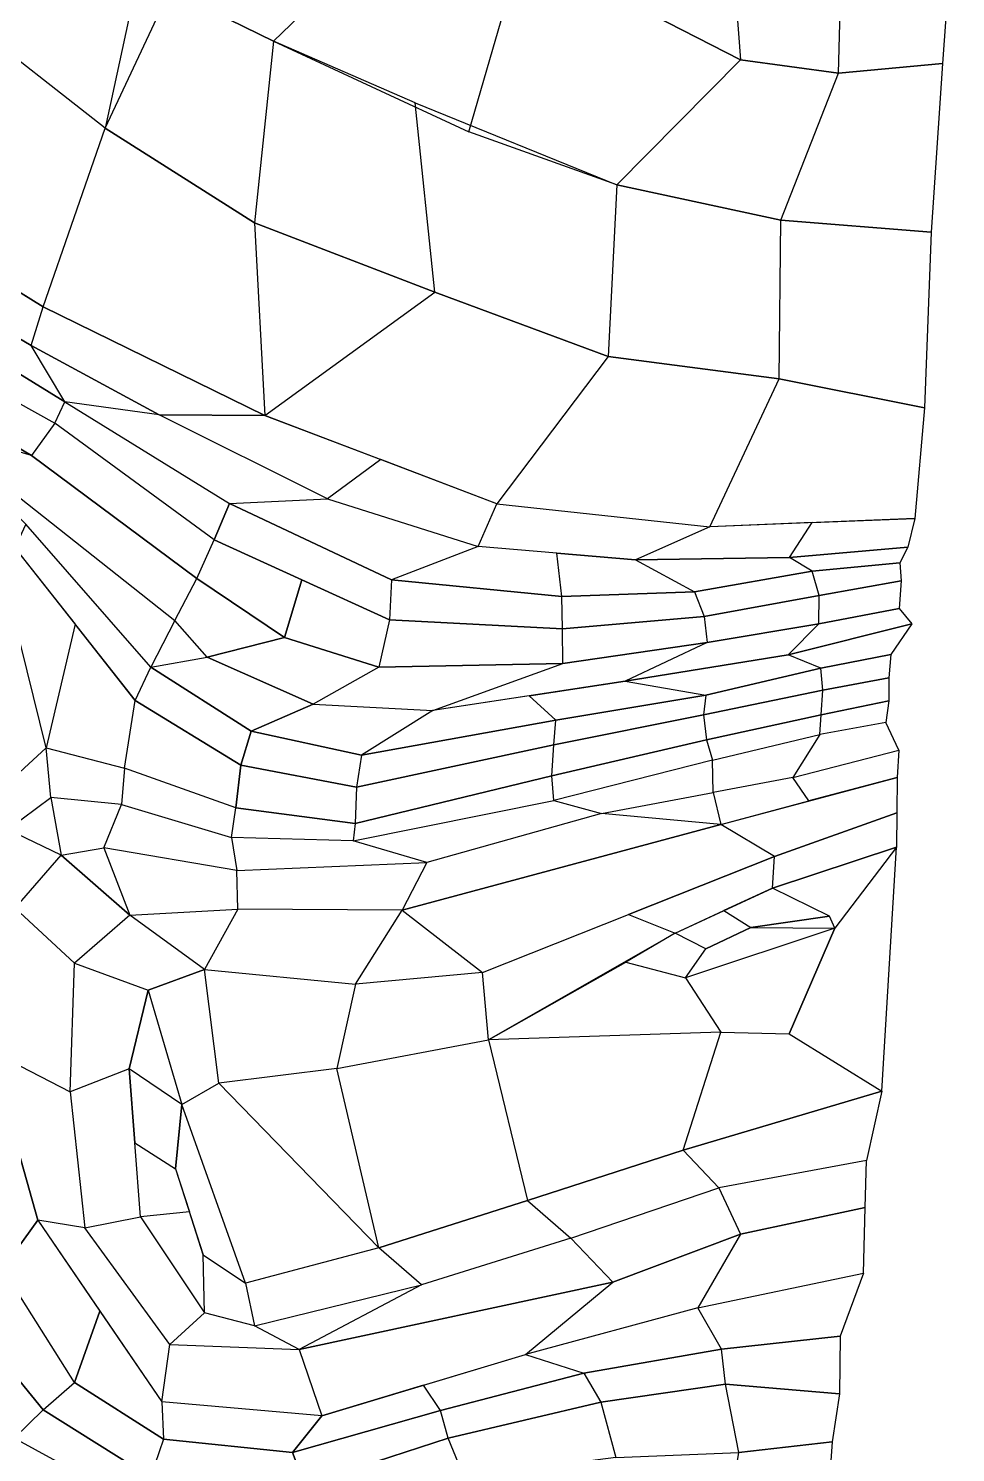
# Model space of a CAD drawing. Extents: x -3020 to 1573, y -2209 to 1232.
# Drawn here: x 651 to 1535, y -1059 to 300 of the extents above; entities that cross this region are included whole.
import ezdxf

# ---------------------------------------------------------------- set-up
doc = ezdxf.new("R2010")
doc.units = 0
doc.header["$MEASUREMENT"] = 0
doc.layers.add('LAND', color=8, linetype='CONTINUOUS')

msp = doc.modelspace()

# ---------------------------------------------------------------- linework, layer by layer
at = {"layer": 'LAND', "linetype": 'CONTINUOUS'}
for points in [[(1313.9, 483.9, -318), (1330.1, 270.2, -258), (1121.9, 376.9, -258), (1200.8, 523.9, -318)], [(1423.5, 257.4, -258), (1428.7, 447.3, -318), (1313.9, 483.9, -318), (1330.1, 270.2, -258)], [(1018, 416.6, -258), (884.6, 287.7, -198), (785.6, 336.6, -198), (898, 460.3, -258)], [(1535.2, 438, -318), (1522.7, 266.6, -258), (1423.5, 257.4, -258), (1428.7, 447.3, -318)], [(589.8, 309.8, -138), (662.7, 411, -198), (760, 371.6, -198), (723.9, 204.9, -138)], [(1070.8, 201.3, -198), (1121.9, 376.9, -258), (1018, 416.6, -258), (884.6, 287.7, -198)], [(760, 371.6, -198), (723.9, 204.9, -138), (723.9, 204.9, -138), (785.6, 336.6, -198)], [(1330.1, 270.2, -258), (1212, 150.7, -198), (1070.8, 201.3, -198), (1121.9, 376.9, -258)], [(723.9, 204.9, -138), (785.6, 336.6, -198), (884.6, 287.7, -198), (866.4, 114.6, -138)], [(664.8, 34.3, -78), (723.9, 204.9, -138), (589.8, 309.8, -138), (442.1, 172.5, -78)], [(884.6, 287.7, -198), (866.4, 114.6, -138), (1038.6, 48.3, -138), (1019.8, 228.9, -198)], [(1368.6, 117.2, -198), (1423.5, 257.4, -258), (1330.1, 270.2, -258), (1212, 150.7, -198)], [(1522.7, 266.6, -258), (1511.9, 105.5, -198), (1368.6, 117.2, -198), (1423.5, 257.4, -258)], [(1038.6, 48.3, -138), (1019.8, 228.9, -198), (1212, 150.7, -198), (1203.8, -13, -138)], [(866.4, 114.6, -138), (876.2, -69.3, -78), (664.8, 34.3, -78), (723.9, 204.9, -138)], [(1212, 150.7, -198), (1203.8, -13, -138), (1366.9, -34.3, -138), (1368.6, 117.2, -198)], [(876.2, -69.3, -78), (1038.6, 48.3, -138), (866.4, 114.6, -138), (876.2, -69.3, -78)], [(1366.9, -34.3, -138), (1368.6, 117.2, -198), (1511.9, 105.5, -198), (1505.5, -62, -138)], [(653.5, -2.4, -66), (664.8, 34.3, -78), (553.5, 103.4, -78), (517.2, 77.7, -66)], [(517.2, 77.7, -66), (514.2, 49.5, -54), (685.6, -56.3, -54), (653.5, -2.4, -66)], [(676.1, -76.6, -42), (685.6, -56.3, -54), (514.2, 49.5, -54), (496.1, 23.5, -42)], [(1203.8, -13, -138), (1097.7, -153.5, -78), (876.2, -69.3, -78), (1038.6, 48.3, -138)], [(876.2, -69.3, -78), (775.4, -68.7, -66), (653.5, -2.4, -66), (664.8, 34.3, -78)], [(481, -5.6, -30), (496.1, 23.5, -42), (676.1, -76.6, -42), (653.7, -107.3, -30)], [(653.7, -107.3, -30), (554.7, -78.4, -18), (412.3, -5.6, -18), (481, -5.6, -30)], [(685.6, -56.3, -54), (653.5, -2.4, -66), (775.4, -68.7, -66), (685.6, -56.3, -54)], [(1300.8, -175.6, -78), (1366.9, -34.3, -138), (1203.8, -13, -138), (1097.7, -153.5, -78)], [(1505.5, -62, -138), (1496.5, -167.5, -78), (1300.8, -175.6, -78), (1366.9, -34.3, -138)], [(842.7, -153.1, -54), (828.1, -188, -42), (676.1, -76.6, -42), (685.6, -56.3, -54)], [(775.4, -68.7, -66), (685.6, -56.3, -54), (842.7, -153.1, -54), (936.2, -148.9, -66)], [(790.5, -265, -18), (767.7, -309.4, -6), (648.2, -172.9, -6), (554.7, -78.4, -18)], [(790.5, -265, -18), (811.4, -224.8, -30), (653.7, -107.3, -30), (554.7, -78.4, -18)], [(676.1, -76.6, -42), (653.7, -107.3, -30), (811.4, -224.8, -30), (828.1, -188, -42)], [(987, -111.4, -78), (936.2, -148.9, -66), (775.4, -68.7, -66), (876.2, -69.3, -78)], [(1079.8, -194.1, -66), (1097.7, -153.5, -78), (987, -111.4, -78), (936.2, -148.9, -66)], [(1079.8, -194.1, -66), (997.1, -226.1, -54), (842.7, -153.1, -54), (936.2, -148.9, -66)], [(997.1, -226.1, -54), (995.3, -264.3, -42), (828.1, -188, -42), (842.7, -153.1, -54)], [(1300.8, -175.6, -78), (1229.8, -207, -66), (1079.8, -194.1, -66), (1097.7, -153.5, -78)], [(752.7, -341.1, 6), (767.7, -309.4, -6), (648.2, -172.9, -6), (637.8, -195.6, 6)], [(1376.8, -204.7, -66), (1398.6, -171.5, -78), (1300.8, -175.6, -78), (1229.8, -207, -66)], [(1496.5, -167.5, -78), (1489.6, -194.9, -66), (1376.8, -204.7, -66), (1398.6, -171.5, -78)], [(811.4, -224.8, -30), (828.1, -188, -42), (911.7, -226.1, -42), (895, -281, -30)], [(695.3, -268.4, 6), (667.6, -386.2, 18), (625.1, -213.7, 15), (637.8, -195.6, 6)], [(1159.6, -241.9, -54), (1154.8, -200.6, -66), (1079.8, -194.1, -66), (997.1, -226.1, -54)], [(1229.8, -207, -66), (1286.2, -237.6, -54), (1159.6, -241.9, -54), (1154.8, -200.6, -66)], [(1489.6, -194.9, -66), (1482.1, -209.7, -54), (1398.5, -217.8, -54), (1376.8, -204.7, -66)], [(625.1, -213.7, 15), (586.4, -368.9, 18), (608.6, -440.6, 18), (667.6, -386.2, 18)], [(1398.5, -217.8, -54), (1376.8, -204.7, -66), (1229.8, -207, -66), (1286.2, -237.6, -54)], [(1482.1, -209.7, -54), (1483.3, -226.9, -42), (1405.3, -241, -42), (1398.5, -217.8, -54)], [(895, -281, -30), (821.4, -299.8, -18), (790.5, -265, -18), (811.4, -224.8, -30)], [(995.3, -264.3, -42), (985, -309.3, -30), (895, -281, -30), (911.7, -226.1, -42)], [(1160.2, -272.8, -42), (1159.6, -241.9, -54), (997.1, -226.1, -54), (995.3, -264.3, -42)], [(1405.3, -241, -42), (1398.5, -217.8, -54), (1286.2, -237.6, -54), (1295.6, -260.9, -42)], [(1483.3, -226.9, -42), (1481.4, -253.4, -30), (1404.8, -268, -30), (1405.3, -241, -42)], [(1286.2, -237.6, -54), (1295.6, -260.9, -42), (1160.2, -272.8, -42), (1159.6, -241.9, -54)], [(1404.8, -268, -30), (1405.3, -241, -42), (1295.6, -260.9, -42), (1298.4, -285.8, -30)], [(1481.4, -253.4, -30), (1493.5, -268, -18), (1375.6, -297.5, -18), (1404.8, -268, -30)], [(742.3, -405.6, 18), (752.7, -341.1, 6), (695.3, -268.4, 6), (667.6, -386.2, 18)], [(767.7, -309.4, -6), (821.4, -299.8, -18), (790.5, -265, -18), (767.7, -309.4, -6)], [(1160.5, -306, -30), (1160.2, -272.8, -42), (995.3, -264.3, -42), (985, -309.3, -30)], [(1295.6, -260.9, -42), (1298.4, -285.8, -30), (1160.5, -306, -30), (1160.2, -272.8, -42)], [(1375.6, -297.5, -18), (1404.8, -268, -30), (1298.4, -285.8, -30), (1220.2, -322.6, -18)], [(1493.5, -268, -18), (1473.6, -297.2, -6), (1406.7, -310.2, -6), (1375.6, -297.5, -18)], [(985, -309.3, -30), (922.4, -344.7, -18), (821.4, -299.8, -18), (895, -281, -30)], [(1298.4, -285.8, -30), (1220.2, -322.6, -18), (1036.7, -350.7, -18), (1160.5, -306, -30)], [(1406.7, -310.2, -6), (1375.6, -297.5, -18), (1220.2, -322.6, -18), (1297.1, -336, -6)], [(1473.6, -297.2, -6), (1471.5, -319.5, 6), (1408.7, -331.3, 6), (1406.7, -310.2, -6)], [(863.4, -370.4, -6), (853.3, -402.8, 6), (752.7, -341.1, 6), (767.7, -309.4, -6)], [(922.4, -344.7, -18), (863.4, -370.4, -6), (767.7, -309.4, -6), (821.4, -299.8, -18)], [(1036.7, -350.7, -18), (1160.5, -306, -30), (985, -309.3, -30), (922.4, -344.7, -18)], [(1408.7, -331.3, 6), (1406.7, -310.2, -6), (1297.1, -336, -6), (1294.8, -354.7, 6)], [(1220.2, -322.6, -18), (1297.1, -336, -6), (1153.9, -360, -6), (1128.5, -336.7, -18)], [(1471.5, -319.5, 6), (1471.6, -341.6, 18), (1407.2, -354.8, 18), (1408.7, -331.3, 6)], [(1153.9, -360, -6), (1128.5, -336.7, -18), (1036.7, -350.7, -18), (968.5, -393.2, -6)], [(1297.1, -336, -6), (1294.8, -354.7, 6), (1152, -383.4, 6), (1153.9, -360, -6)], [(1407.2, -354.8, 18), (1408.7, -331.3, 6), (1294.8, -354.7, 6), (1297.8, -378.6, 18)], [(853.3, -402.8, 6), (848.5, -443.6, 18), (742.3, -405.6, 18), (752.7, -341.1, 6)], [(1036.7, -350.7, -18), (968.5, -393.2, -6), (863.4, -370.4, -6), (922.4, -344.7, -18)], [(1471.6, -341.6, 18), (1468.7, -362.1, 30), (1405.8, -373.7, 30), (1407.2, -354.8, 18)], [(1152, -383.4, 6), (1153.9, -360, -6), (968.5, -393.2, -6), (963.7, -423.7, 6)], [(1294.8, -354.7, 6), (1297.8, -378.6, 18), (1150.1, -412.9, 18), (1152, -383.4, 6)], [(1405.8, -373.7, 30), (1407.2, -354.8, 18), (1297.8, -378.6, 18), (1303.5, -398, 30)], [(1481.2, -388.4, 42), (1468.7, -362.1, 30), (1405.8, -373.7, 30), (1380.1, -414.6, 42)], [(968.5, -393.2, -6), (963.7, -423.7, 6), (853.3, -402.8, 6), (863.4, -370.4, -6)], [(1297.8, -378.6, 18), (1303.5, -398, 30), (1152.1, -436.7, 30), (1150.1, -412.9, 18)], [(1405.8, -373.7, 30), (1380.1, -414.6, 42), (1304, -429, 42), (1303.5, -398, 30)], [(672.3, -433.8, 30), (667.6, -386.2, 18), (608.6, -440.6, 18), (631.2, -464.3, 30)], [(742.3, -405.6, 18), (739.6, -440.5, 30), (672.3, -433.8, 30), (667.6, -386.2, 18)], [(1150.1, -412.9, 18), (1152, -383.4, 6), (963.7, -423.7, 6), (962.4, -458.6, 18)], [(1481.2, -388.4, 42), (1479.6, -414.7, 54), (1395.4, -437, 54), (1380.1, -414.6, 42)], [(844.4, -471.9, 30), (848.5, -443.6, 18), (742.3, -405.6, 18), (739.6, -440.5, 30)], [(963.7, -423.7, 6), (962.4, -458.6, 18), (848.5, -443.6, 18), (853.3, -402.8, 6)], [(1304, -429, 42), (1303.5, -398, 30), (1152.1, -436.7, 30), (1197.5, -449.1, 42)], [(1152.1, -436.7, 30), (1150.1, -412.9, 18), (962.4, -458.6, 18), (960.5, -474.9, 30)], [(1395.4, -437, 54), (1380.1, -414.6, 42), (1304, -429, 42), (1311.3, -459.4, 54)], [(1362.6, -490.1, 66), (1311.3, -459.4, 54), (1479.6, -414.7, 54), (1479.1, -448.3, 66)], [(672.3, -433.8, 30), (682, -488.6, 42), (682, -488.6, 42), (631.2, -464.3, 30)], [(722.7, -481.6, 42), (739.6, -440.5, 30), (672.3, -433.8, 30), (682, -488.6, 42)], [(1304, -429, 42), (1311.3, -459.4, 54), (1311.3, -459.4, 54), (1197.5, -449.1, 42)], [(844.4, -471.9, 30), (849.6, -503.4, 42), (722.7, -481.6, 42), (739.6, -440.5, 30)], [(962.4, -458.6, 18), (960.5, -474.9, 30), (844.4, -471.9, 30), (848.5, -443.6, 18)], [(1152.1, -436.7, 30), (1197.5, -449.1, 42), (1030.8, -495.6, 42), (960.5, -474.9, 30)], [(1311.3, -459.4, 54), (1197.5, -449.1, 42), (1030.8, -495.6, 42), (1007.4, -541.3, 54)], [(1007.4, -541.3, 54), (1083.9, -600.8, 66), (1362.6, -490.1, 66), (1311.3, -459.4, 54)], [(1479.1, -448.3, 66), (1478.9, -481.1, 78), (1360.7, -520.1, 78), (1362.6, -490.1, 66)], [(682, -488.6, 42), (631.2, -464.3, 30), (592.2, -515.3, 30), (638.1, -539.3, 42)], [(844.4, -471.9, 30), (849.6, -503.4, 42), (1030.8, -495.6, 42), (960.5, -474.9, 30)], [(682, -488.6, 42), (747.4, -546.1, 54), (694.6, -591.8, 54), (638.1, -539.3, 42)], [(722.7, -481.6, 42), (747.4, -546.1, 54), (682, -488.6, 42)], [(850.4, -540.1, 54), (849.6, -503.4, 42), (722.7, -481.6, 42), (747.4, -546.1, 54)], [(1478.9, -481.1, 78), (1420.2, -558.5, 90), (1415.1, -546.8, 90), (1360.7, -520.1, 78)], [(1376.4, -659.3, 90), (1465.1, -714, 78), (1478.9, -481.1, 78), (1420.2, -558.5, 90)], [(1030.8, -495.6, 42), (1007.4, -541.3, 54), (850.4, -540.1, 54), (849.6, -503.4, 42)], [(1360.7, -520.1, 78), (1362.6, -490.1, 66), (1223.3, -545.4, 66), (1267.8, -563.1, 78)], [(1415.1, -546.8, 90), (1360.7, -520.1, 78), (1314.3, -541.6, 78), (1340.1, -557.6, 90)], [(694.6, -591.8, 54), (638.1, -539.3, 42), (614.1, -675.2, 42), (690.7, -714.4, 54)], [(818.6, -597.7, 66), (747.4, -546.1, 54), (850.4, -540.1, 54), (818.6, -597.7, 66)], [(850.4, -540.1, 54), (818.6, -597.7, 66), (962.8, -611.8, 66), (1007.4, -541.3, 54)], [(962.8, -611.8, 66), (1007.4, -541.3, 54), (1007.4, -541.3, 54), (1083.9, -600.8, 66)], [(1314.3, -541.6, 78), (1340.1, -557.6, 90), (1297.1, -578.2, 90), (1267.8, -563.1, 78)], [(694.6, -591.8, 54), (765, -617.4, 66), (818.6, -597.7, 66), (747.4, -546.1, 54)], [(1223.3, -545.4, 66), (1267.8, -563.1, 78), (1089.8, -664.8, 78), (1083.9, -600.8, 66)], [(1340.1, -557.6, 90), (1420.2, -558.5, 90), (1415.1, -546.8, 90)], [(1297.1, -578.2, 90), (1267.8, -563.1, 78), (1220.7, -590.9, 78), (1277.5, -605.7, 90)], [(1420.2, -558.5, 90), (1277.5, -605.7, 90), (1297.1, -578.2, 90), (1340.1, -557.6, 90)], [(1311.5, -657.6, 90), (1376.4, -659.3, 90), (1420.2, -558.5, 90), (1277.5, -605.7, 90)], [(746.9, -692.6, 66), (690.7, -714.4, 54), (694.6, -591.8, 54), (765, -617.4, 66)], [(832.3, -706.1, 78), (818.6, -597.7, 66), (765, -617.4, 66), (797.1, -726.6, 78)], [(962.8, -611.8, 66), (945, -692.1, 78), (832.3, -706.1, 78), (818.6, -597.7, 66)], [(1220.7, -590.9, 78), (1277.5, -605.7, 90), (1311.5, -657.6, 90), (1089.8, -664.8, 78)], [(1089.8, -664.8, 78), (1083.9, -600.8, 66), (962.8, -611.8, 66), (945, -692.1, 78)], [(765, -617.4, 66), (797.1, -726.6, 78), (797.1, -726.6, 78), (746.9, -692.6, 66)], [(985, -863.4, 78), (945, -692.1, 78), (1089.8, -664.8, 78), (1126.8, -818.3, 78)], [(1089.8, -664.8, 78), (1126.8, -818.3, 78), (1275.4, -770.2, 78), (1311.5, -657.6, 90)], [(1275.4, -770.2, 78), (1311.5, -657.6, 90), (1376.4, -659.3, 90), (1465.1, -714, 78)], [(573.1, -765, 30), (614.1, -675.2, 42), (659.7, -837, 42), (626.2, -883.4, 30)], [(614.1, -675.2, 42), (690.7, -714.4, 54), (704.7, -844.4, 54), (659.7, -837, 42)], [(704.7, -844.4, 54), (757.6, -833.7, 66), (746.9, -692.6, 66), (690.7, -714.4, 54)], [(797.1, -726.6, 78), (746.9, -692.6, 66), (752.2, -763.2, 66), (791, -788, 78)], [(832.3, -706.1, 78), (985, -863.4, 78), (985, -863.4, 78), (945, -692.1, 78)], [(858, -896.9, 78), (797.1, -726.6, 78), (832.3, -706.1, 78), (985, -863.4, 78)], [(1309.5, -806.2, 66), (1275.4, -770.2, 78), (1465.1, -714, 78), (1450.2, -780.1, 66)], [(791, -788, 78), (817.6, -870.1, 78), (858, -896.9, 78), (797.1, -726.6, 78)], [(752.2, -763.2, 66), (791, -788, 78), (804.3, -829, 78), (757.6, -833.7, 66)], [(1126.8, -818.3, 78), (1168.1, -854.2, 66), (1309.5, -806.2, 66), (1275.4, -770.2, 78)], [(1449, -824.8, 54), (1450.2, -780.1, 66), (1309.5, -806.2, 66), (1330, -850.2, 54)], [(1309.5, -806.2, 66), (1330, -850.2, 54), (1208.4, -896, 54), (1168.1, -854.2, 66)], [(1025.9, -898.8, 66), (985, -863.4, 78), (1126.8, -818.3, 78), (1168.1, -854.2, 66)], [(1330, -850.2, 54), (1289.4, -920.5, 42), (1447.6, -887.5, 42), (1449, -824.8, 54)], [(659.7, -837, 42), (718.9, -923.7, 42), (694.8, -991.8, 30), (626.2, -883.4, 30)], [(704.7, -844.4, 54), (659.7, -837, 42), (778.1, -1010.4, 42), (785.7, -955.7, 54)], [(818.8, -925.3, 66), (785.7, -955.7, 54), (704.7, -844.4, 54), (757.6, -833.7, 66)], [(804.3, -829, 78), (757.6, -833.7, 66), (818.8, -925.3, 66), (817.6, -870.1, 78)], [(1208.4, -896, 54), (1168.1, -854.2, 66), (1025.9, -898.8, 66), (909, -960.4, 54)], [(1124.9, -965.1, 42), (1208.4, -896, 54), (1330, -850.2, 54), (1289.4, -920.5, 42)], [(858, -896.9, 78), (866.3, -937.7, 66), (1025.9, -898.8, 66), (985, -863.4, 78)], [(818.8, -925.3, 66), (817.6, -870.1, 78), (858, -896.9, 78), (866.3, -937.7, 66)], [(626.2, -883.4, 30), (575.6, -908.6, 18), (664.9, -1018, 18), (694.8, -991.8, 30)], [(909, -960.4, 54), (930.7, -1023.5, 42), (1124.9, -965.1, 42), (1208.4, -896, 54)], [(1311.9, -959.9, 30), (1289.4, -920.5, 42), (1447.6, -887.5, 42), (1425.1, -947.6, 30)], [(575.6, -908.6, 18), (534.3, -927.6, 6), (637.3, -1044.8, 6), (664.9, -1018, 18)], [(1025.9, -898.8, 66), (909, -960.4, 54), (909, -960.4, 54), (866.3, -937.7, 66)], [(778.1, -1010.4, 42), (779.6, -1046, 30), (694.8, -991.8, 30), (718.9, -923.7, 42)], [(1124.9, -965.1, 42), (1180.7, -982.9, 30), (1311.9, -959.9, 30), (1289.4, -920.5, 42)], [(909, -960.4, 54), (866.3, -937.7, 66), (818.8, -925.3, 66), (785.7, -955.7, 54)], [(1425.1, -947.6, 30), (1424.6, -1002.7, 18), (1315.7, -993.4, 18), (1311.9, -959.9, 30)], [(778.1, -1010.4, 42), (785.7, -955.7, 54), (909, -960.4, 54), (930.7, -1023.5, 42)], [(1315.7, -993.4, 18), (1311.9, -959.9, 30), (1180.7, -982.9, 30), (1196.8, -1010.5, 18)], [(1043.8, -1018.4, 30), (1027.8, -994.3, 42), (1124.9, -965.1, 42), (1180.7, -982.9, 30)], [(1180.7, -982.9, 30), (1196.8, -1010.5, 18), (1051.1, -1044.8, 18), (1043.8, -1018.4, 30)], [(664.9, -1018, 18), (694.8, -991.8, 30), (779.6, -1046, 30), (767.3, -1082.1, 18)], [(930.7, -1023.5, 42), (902.6, -1058.5, 30), (1043.8, -1018.4, 30), (1027.8, -994.3, 42)], [(1196.8, -1010.5, 18), (1211.3, -1063.5, 6), (1328.5, -1058.7, 6), (1315.7, -993.4, 18)], [(1328.5, -1058.7, 6), (1315.7, -993.4, 18), (1424.6, -1002.7, 18), (1417.6, -1048.3, 6)], [(637.3, -1044.8, 6), (664.9, -1018, 18), (767.3, -1082.1, 18), (755.7, -1109.9, 6)], [(902.6, -1058.5, 30), (930.7, -1023.5, 42), (778.1, -1010.4, 42), (779.6, -1046, 30)], [(1051.1, -1044.8, 18), (1043.8, -1018.4, 30), (902.6, -1058.5, 30), (914.4, -1089.6, 18)], [(1066.5, -1082, 6), (1051.1, -1044.8, 18), (1196.8, -1010.5, 18), (1211.3, -1063.5, 6)], [(737.3, -1139.3, -6), (755.7, -1109.9, 6), (637.3, -1044.8, 6), (619.1, -1062, -6)], [(779.6, -1046, 30), (767.3, -1082.1, 18), (914.4, -1089.6, 18), (902.6, -1058.5, 30)], [(914.4, -1089.6, 18), (916.4, -1122.6, 6), (1066.5, -1082, 6), (1051.1, -1044.8, 18)], [(1417.6, -1048.3, 6), (1414.9, -1084.7, -6), (1321.8, -1099.4, -6), (1328.5, -1058.7, 6)]]:
    msp.add_3dface(points, dxfattribs=at)

doc.saveas('drawing.dxf')
